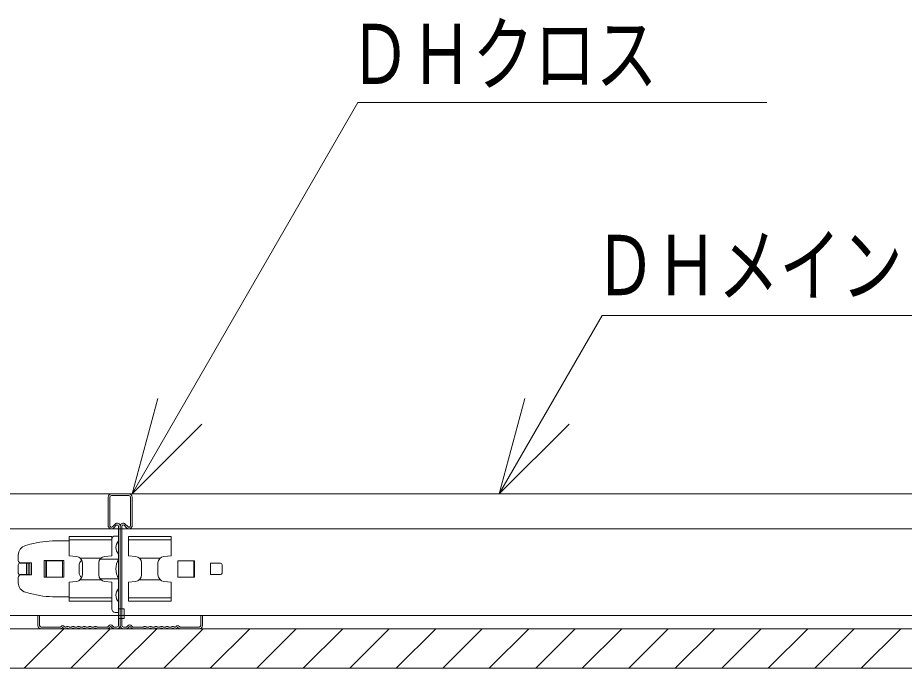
# Model space of a CAD drawing. Units: millimetres, scale not verified. Extents: x -205 to 205, y -142 to 142.
# Drawn here: x -17.64 to 9.32, y 40.93 to 60.7 of the extents above; entities that cross this region are included whole.
import ezdxf
from ezdxf.enums import TextEntityAlignment as Align

# ---------------------------------------------------------------- set-up
doc = ezdxf.new("R2010")
doc.units = ezdxf.units.MM
doc.header["$LTSCALE"] = 0.25
for name, color, linetype, lineweight in [('1-1_1-0 断面', 7, 'Continuous', 18), ('1-3_1-2 文字', 7, 'Continuous', 18), ('1-4_1-3 ＤＨクロス', 7, 'Continuous', 18)]:
    doc.layers.add(name, color=color, linetype=linetype, lineweight=lineweight)
doc.styles.add('ＭＳ ゴシック', font='')
doc.styles.get('ＭＳ ゴシック').set_extended_font_data('MS Gothic')

msp = doc.modelspace()

# ---------------------------------------------------------------- linework, layer by layer
at = {"layer": '1-1_1-0 断面'}
for p, q in [((-42.822, 46.2286), (63.176, 46.2286)), ((-42.822, 45.1686), (63.176, 45.1686)), ((-16.4806, 44.7986), (-16.072, 44.7986)), ((-16.072, 44.3486), (-16.072, 44.9317)), ((-14.772, 44.9317), (-16.072, 44.9317)), ((-14.772, 44.8286), (-16.072, 44.8286)), ((-14.772, 44.3486), (-14.772, 44.9317)), ((-14.672, 44.9486), (-14.572, 44.9486)), ((-14.272, 44.9317), (-14.272, 44.3486)), ((-14.272, 44.9317), (-12.972, 44.9317)), ((-14.272, 44.8286), (-12.972, 44.8286)), ((-17.3997, 44.6582), (-17.2571, 44.6964)), ((-17.622, 44.3684), (-17.622, 44.2086)), ((-16.072, 44.3486), (-15.8546, 44.3296)), ((-15.109, 44.2761), (-15.735, 44.2761)), ((-15.1333, 44.2486), (-14.572, 44.2486)), ((-14.772, 44.3486), (-14.9894, 44.3296)), ((-14.272, 44.3486), (-14.0546, 44.3296)), ((-13.935, 44.2761), (-13.309, 44.2761)), ((-17.622, 44.0736), (-17.622, 43.8236)), ((-17.572, 44.1236), (-17.272, 44.1236)), ((-17.542, 44.1286), (-17.222, 44.1286)), ((-17.372, 44.1236), (-17.372, 43.7736)), ((-17.322, 44.1236), (-17.322, 43.7736)), ((-17.272, 44.1236), (-17.272, 43.7736)), ((-17.222, 44.1286), (-17.222, 43.7686)), ((-16.832, 44.2036), (-16.782, 44.2036)), ((-16.832, 43.6936), (-16.832, 44.2036)), ((-16.7822, 44.1986), (-16.7822, 43.6986)), ((-16.272, 44.1986), (-16.7822, 44.1986)), ((-16.782, 44.2036), (-16.782, 43.6936)), ((-16.232, 44.2036), (-16.782, 44.2036)), ((-16.7601, 44.1986), (-16.7601, 43.6986)), ((-16.272, 43.6986), (-16.272, 44.1986)), ((-16.232, 43.6936), (-16.232, 44.2036)), ((-15.772, 44.0486), (-15.772, 43.8486)), ((-15.672, 44.1304), (-15.672, 43.7669)), ((-15.172, 44.1304), (-15.172, 43.7669)), ((-13.872, 44.1304), (-13.872, 43.7669)), ((-13.372, 44.1304), (-13.372, 43.7669)), ((-12.772, 43.6986), (-12.772, 44.1986)), ((-12.772, 44.1986), (-12.2618, 44.1986)), ((-12.2839, 44.1986), (-12.2839, 43.6986)), ((-12.272, 44.1986), (-12.272, 43.6986)), ((-12.2618, 44.1986), (-12.2618, 43.6986)), ((-11.472, 44.1236), (-11.772, 44.1236)), ((-11.772, 44.1236), (-11.772, 43.7736)), ((-11.422, 44.0736), (-11.422, 43.8236)), ((-17.622, 43.5288), (-17.622, 43.6886)), ((-17.572, 43.7736), (-17.272, 43.7736)), ((-17.542, 43.7686), (-17.222, 43.7686)), ((-16.782, 43.6936), (-16.832, 43.6936)), ((-16.7822, 43.6986), (-16.272, 43.6986)), ((-16.782, 43.6936), (-16.232, 43.6936)), ((-12.2618, 43.6986), (-12.772, 43.6986)), ((-11.472, 43.7736), (-11.772, 43.7736)), ((-16.072, 43.5486), (-15.8546, 43.5676)), ((-16.072, 43.5486), (-16.072, 42.9656)), ((-15.109, 43.6212), (-15.735, 43.6212)), ((-15.1333, 43.6486), (-14.572, 43.6486)), ((-14.772, 43.5486), (-14.9894, 43.5676)), ((-14.772, 43.5486), (-14.772, 42.9656)), ((-14.272, 43.5486), (-14.0546, 43.5676)), ((-14.272, 43.5486), (-14.272, 42.9656)), ((-13.935, 43.6212), (-13.309, 43.6212)), ((-17.3997, 43.239), (-17.2571, 43.2008)), ((-16.4806, 43.0986), (-16.072, 43.0986)), ((-14.772, 43.0686), (-16.072, 43.0686)), ((-14.772, 42.9656), (-16.072, 42.9656)), ((-14.772, 43.0986), (-14.772, 42.7286)), ((-14.272, 43.0686), (-12.972, 43.0686)), ((-14.272, 42.9656), (-12.972, 42.9656)), ((-14.672, 42.6286), (-14.572, 42.6286)), ((-14.572, 42.7386), (-14.402, 42.7386)), ((-51.638, 42.5286), (75.428, 42.5286)), ((-51.638, 42.1286), (75.478, 42.1286)), ((-17.439, 40.9286), (-16.239, 42.1286)), ((-16.0248, 40.9286), (-14.8248, 42.1286)), ((-14.6106, 40.9286), (-13.4106, 42.1286)), ((-13.1964, 40.9286), (-11.9964, 42.1286)), ((-11.7822, 40.9286), (-10.5822, 42.1286)), ((-10.368, 40.9286), (-9.168, 42.1286)), ((-8.9538, 40.9286), (-7.7538, 42.1286)), ((-7.5395, 40.9286), (-6.3395, 42.1286)), ((-6.1253, 40.9286), (-4.9253, 42.1286)), ((-4.7111, 40.9286), (-3.5111, 42.1286)), ((-3.2969, 40.9286), (-2.0969, 42.1286)), ((-1.8827, 40.9286), (-0.6827, 42.1286)), ((-0.4685, 40.9286), (0.7315, 42.1286)), ((0.9457, 40.9286), (2.1457, 42.1286)), ((2.3599, 40.9286), (3.5599, 42.1286)), ((3.7742, 40.9286), (4.9742, 42.1286)), ((5.1884, 40.9286), (6.3884, 42.1286)), ((6.6026, 40.9286), (7.8026, 42.1286)), ((8.0168, 40.9286), (9.2168, 42.1286)), ((-51.638, 40.9286), (200.6873, 40.9286))]:
    msp.add_line(p, q, dxfattribs=at)
for points in [[(-12.972, 44.9317), (-12.972, 44.3486), (-13.1894, 44.3296)], [(-12.972, 42.9656), (-12.972, 43.5486), (-13.1894, 43.5676)], [(-14.572, 42.4386), (-14.402, 42.4386), (-14.402, 42.7386)]]:
    msp.add_lwpolyline(points, dxfattribs=at)
for centre, radius, start, end in [((-16.4806, 41.7986), 3, 90, 105), ((-14.672, 44.8486), 0.1, 90, 180), ((-14.362, 44.5986), 0.29, 136.39718, 223.60282), ((-17.322, 44.3684), 0.3, 105, 180), ((-15.872, 44.1304), 0.2, 0, 85), ((-14.972, 44.1304), 0.2, 95, 180), ((-14.0495, 43.9486), 0.6025, 150.13717, 209.86283), ((-14.072, 44.1304), 0.2, 0, 85), ((-13.172, 44.1304), 0.2, 95, 180), ((-17.542, 44.2086), 0.08, 180, 270), ((-17.572, 44.0736), 0.05, 90, 180), ((-15.572, 44.0486), 0.2, 125.77673, 180), ((-11.472, 44.0736), 0.05, 0, 90), ((-17.572, 43.8236), 0.05, 180, 270), ((-17.542, 43.6886), 0.08, 90, 180), ((-15.872, 43.7669), 0.2, 275, 0), ((-15.572, 43.8486), 0.2, 180, 234.22327), ((-14.972, 43.7669), 0.2, 180, 265), ((-14.072, 43.7669), 0.2, 275, 0), ((-13.172, 43.7669), 0.2, 180, 265), ((-11.472, 43.8236), 0.05, 270, 0), ((-17.322, 43.5288), 0.3, 180, 255), ((-16.4806, 46.0986), 3, 255, 270), ((-14.362, 43.1486), 0.29, 136.39718, 223.60282), ((-14.672, 42.7286), 0.1, 180, 270)]:
    msp.add_arc(centre, radius, start, end, dxfattribs=at)
at = {"layer": '1-3_1-2 文字'}
for p, q in [((-7.2903, 58.1222), (-14.157, 46.2286)), ((-7.2903, 58.1222), (5.1431, 58.1222)), ((0.1395, 51.6553), (12.5728, 51.6553)), ((-14.157, 46.2286), (-13.3806, 49.1264)), ((-2.9936, 46.2286), (-2.2172, 49.1264)), ((-14.157, 46.2286), (-12.0357, 48.3499))]:
    msp.add_line(p, q, dxfattribs=at)
msp.add_lwpolyline([(0.1395, 51.6553), (-2.9936, 46.2286), (-0.8723, 48.3499)], dxfattribs=at)
at = {"layer": '1-4_1-3 ＤＨクロス'}
for p, q in [((-14.887, 46.1286), (-14.887, 45.2686)), ((-14.837, 45.2686), (-14.837, 46.1286)), ((-14.787, 46.2286), (-14.257, 46.2286)), ((-14.787, 46.1786), (-14.257, 46.1786)), ((-14.207, 45.2686), (-14.207, 46.1286)), ((-14.157, 46.1286), (-14.157, 45.2686)), ((-14.7499, 45.2351), (-14.6756, 45.3093)), ((-14.2941, 45.2351), (-14.3684, 45.3093)), ((-14.7163, 45.1979), (-14.6403, 45.2739)), ((-14.572, 45.2457), (-14.572, 42.2286)), ((-14.522, 45.2457), (-14.522, 42.2286)), ((-14.522, 45.1424), (-14.522, 42.2286)), ((-14.472, 45.2457), (-14.472, 42.2286)), ((-14.3277, 45.1979), (-14.4037, 45.2739)), ((-17.022, 42.5286), (-16.972, 42.5286)), ((-17.022, 42.2286), (-17.022, 42.5286)), ((-16.972, 42.5286), (-16.972, 42.2286)), ((-12.022, 42.5286), (-12.072, 42.5286)), ((-12.072, 42.5286), (-12.072, 42.2286)), ((-12.022, 42.2286), (-12.022, 42.5286)), ((-16.922, 42.1786), (-16.3493, 42.1786)), ((-16.922, 42.1286), (-16.3493, 42.1286)), ((-16.3215, 42.1981), (-16.3351, 42.1845)), ((-16.2861, 42.1628), (-16.2998, 42.1492)), ((-16.2579, 42.1628), (-16.2442, 42.1492)), ((-16.2089, 42.1845), (-16.2225, 42.1981)), ((-16.1786, 42.1786), (-16.1947, 42.1786)), ((-16.1786, 42.1286), (-16.1947, 42.1286)), ((-16.0654, 42.1786), (-16.0086, 42.1786)), ((-16.0654, 42.1286), (-16.0086, 42.1286)), ((-15.8954, 42.1786), (-15.8386, 42.1786)), ((-15.8386, 42.1286), (-15.8954, 42.1286)), ((-15.7254, 42.1786), (-15.6686, 42.1786)), ((-15.6686, 42.1286), (-15.7254, 42.1286)), ((-15.5554, 42.1786), (-15.4986, 42.1786)), ((-15.5554, 42.1286), (-15.4986, 42.1286)), ((-15.3854, 42.1786), (-15.3286, 42.1786)), ((-15.3286, 42.1286), (-15.3854, 42.1286)), ((-14.9272, 42.1786), (-15.2154, 42.1786)), ((-15.2154, 42.1286), (-14.9285, 42.1286)), ((-14.8965, 42.1929), (-14.881, 42.2115)), ((-14.8426, 42.1794), (-14.8582, 42.1608)), ((-14.7814, 42.1794), (-14.7658, 42.1608)), ((-14.7275, 42.1929), (-14.7431, 42.2115)), ((-14.622, 42.1786), (-14.6968, 42.1786)), ((-14.6968, 42.1286), (-14.622, 42.1286)), ((-14.422, 42.1786), (-14.3472, 42.1786)), ((-14.3472, 42.1286), (-14.422, 42.1286)), ((-14.3165, 42.1929), (-14.301, 42.2115)), ((-14.2626, 42.1794), (-14.2782, 42.1608)), ((-14.2014, 42.1794), (-14.1858, 42.1608)), ((-14.1475, 42.1929), (-14.1631, 42.2115)), ((-14.1168, 42.1786), (-13.8286, 42.1786)), ((-13.8286, 42.1286), (-14.1155, 42.1286)), ((-13.6586, 42.1786), (-13.7154, 42.1786)), ((-13.7154, 42.1286), (-13.6586, 42.1286)), ((-13.4886, 42.1786), (-13.5454, 42.1786)), ((-13.5454, 42.1286), (-13.4886, 42.1286)), ((-13.3186, 42.1786), (-13.3754, 42.1786)), ((-13.3754, 42.1286), (-13.3186, 42.1286)), ((-13.1486, 42.1786), (-13.2054, 42.1786)), ((-13.2054, 42.1286), (-13.1486, 42.1286)), ((-12.9786, 42.1786), (-13.0354, 42.1786)), ((-13.0354, 42.1286), (-12.9786, 42.1286)), ((-12.8654, 42.1786), (-12.8493, 42.1786)), ((-12.8654, 42.1286), (-12.8493, 42.1286)), ((-12.8351, 42.1845), (-12.8215, 42.1981)), ((-12.7861, 42.1628), (-12.7998, 42.1492)), ((-12.7579, 42.1628), (-12.7442, 42.1492)), ((-12.7225, 42.1981), (-12.7089, 42.1845)), ((-12.122, 42.1786), (-12.6947, 42.1786)), ((-12.122, 42.1286), (-12.6947, 42.1286))]:
    msp.add_line(p, q, dxfattribs=at)
for centre, radius, start, end in [((-14.787, 46.1286), 0.1, 90, 180), ((-14.787, 46.1286), 0.05, 90, 180), ((-14.257, 46.1286), 0.1, 0, 90), ((-14.257, 46.1286), 0.05, 0, 90), ((-14.612, 45.2457), 0.09, 0, 135), ((-14.432, 45.2457), 0.09, 45, 180), ((-14.787, 45.2686), 0.1, 180, 315), ((-14.787, 45.2686), 0.05, 180, 317.84797), ((-14.612, 45.2457), 0.04, 0, 135), ((-14.432, 45.2457), 0.04, 45, 180), ((-14.257, 45.2686), 0.1, 225, 0), ((-14.257, 45.2686), 0.05, 222.15203, 0), ((-16.922, 42.2286), 0.1, 180, 270), ((-16.922, 42.2286), 0.05, 180, 270), ((-16.3493, 42.1986), 0.02, 270, 315), ((-16.3493, 42.1986), 0.07, 270, 315), ((-16.272, 42.1486), 0.07, 45, 135), ((-16.272, 42.1486), 0.02, 45, 135), ((-16.1947, 42.1986), 0.07, 225, 270), ((-16.1947, 42.1986), 0.02, 225, 270), ((-16.1786, 42.1986), 0.02, 270, 308.94244), ((-16.1786, 42.1986), 0.07, 270, 308.94244), ((-16.122, 42.1286), 0.07, 51.05756, 128.94244), ((-16.122, 42.1286), 0.02, 53.1301, 128.94244), ((-16.0654, 42.1986), 0.07, 231.05756, 270), ((-16.0654, 42.1986), 0.02, 231.05756, 270), ((-16.0086, 42.1986), 0.02, 270, 308.94244), ((-16.0086, 42.1986), 0.07, 270, 308.94244), ((-15.952, 42.1286), 0.07, 51.05756, 128.94244), ((-15.952, 42.1286), 0.02, 51.05756, 126.8699), ((-15.8954, 42.1986), 0.07, 231.05756, 270), ((-15.8954, 42.1986), 0.02, 231.05756, 270), ((-15.8386, 42.1986), 0.02, 270, 308.94244), ((-15.8386, 42.1986), 0.07, 270, 308.94244), ((-15.782, 42.1286), 0.07, 51.05756, 128.94244), ((-15.782, 42.1286), 0.02, 51.05756, 126.8699), ((-15.7254, 42.1986), 0.07, 231.05756, 270), ((-15.7254, 42.1986), 0.02, 231.05756, 270), ((-15.6686, 42.1986), 0.02, 270, 308.94244), ((-15.6686, 42.1986), 0.07, 270, 308.94244), ((-15.612, 42.1286), 0.07, 51.05756, 128.94244), ((-15.612, 42.1286), 0.02, 51.05756, 126.8699), ((-15.5554, 42.1986), 0.07, 231.05756, 270), ((-15.5554, 42.1986), 0.02, 231.05756, 270), ((-15.4986, 42.1986), 0.02, 270, 308.94244), ((-15.4986, 42.1986), 0.07, 270, 308.94244), ((-15.442, 42.1286), 0.07, 51.05756, 128.94244), ((-15.442, 42.1286), 0.02, 51.05756, 126.8699), ((-15.3854, 42.1986), 0.07, 231.05756, 270), ((-15.3854, 42.1986), 0.02, 231.05756, 270), ((-15.3286, 42.1986), 0.02, 270, 308.94244), ((-15.3286, 42.1986), 0.07, 270, 308.94244), ((-15.272, 42.1286), 0.07, 51.05756, 128.94244), ((-15.272, 42.1286), 0.02, 51.05756, 126.8699), ((-15.2154, 42.1986), 0.07, 231.05756, 270), ((-15.2154, 42.1986), 0.02, 231.05756, 270), ((-14.9272, 42.2186), 0.04, 270, 320), ((-14.9272, 42.2186), 0.09, 270, 320), ((-14.812, 42.1536), 0.09, 40, 140), ((-14.812, 42.1536), 0.04, 40, 140), ((-14.6968, 42.2186), 0.09, 220, 270), ((-14.6968, 42.2186), 0.04, 220, 270), ((-14.622, 42.2286), 0.1, 270, 0), ((-14.622, 42.2286), 0.05, 270, 0), ((-14.422, 42.2286), 0.1, 180, 270), ((-14.422, 42.2286), 0.05, 180, 270), ((-14.3472, 42.2186), 0.04, 270, 320), ((-14.3472, 42.2186), 0.09, 270, 320), ((-14.232, 42.1536), 0.09, 40, 140), ((-14.232, 42.1536), 0.04, 40, 140), ((-14.1168, 42.2186), 0.09, 220, 270), ((-14.1168, 42.2186), 0.04, 220, 270), ((-13.8286, 42.1986), 0.02, 270, 308.94244), ((-13.8286, 42.1986), 0.07, 270, 308.94244), ((-13.772, 42.1286), 0.07, 51.05756, 128.94244), ((-13.772, 42.1286), 0.02, 53.1301, 128.94244), ((-13.7154, 42.1986), 0.07, 231.05756, 270), ((-13.7154, 42.1986), 0.02, 231.05756, 270), ((-13.6586, 42.1986), 0.02, 270, 308.94244), ((-13.6586, 42.1986), 0.07, 270, 308.94244), ((-13.602, 42.1286), 0.07, 51.05756, 128.94244), ((-13.602, 42.1286), 0.02, 53.1301, 128.94244), ((-13.5454, 42.1986), 0.07, 231.05756, 270), ((-13.5454, 42.1986), 0.02, 231.05756, 270), ((-13.4886, 42.1986), 0.02, 270, 308.94244), ((-13.4886, 42.1986), 0.07, 270, 308.94244), ((-13.432, 42.1286), 0.07, 51.05756, 128.94244), ((-13.432, 42.1286), 0.02, 53.1301, 128.94244), ((-13.3754, 42.1986), 0.07, 231.05756, 270), ((-13.3754, 42.1986), 0.02, 231.05756, 270), ((-13.3186, 42.1986), 0.02, 270, 308.94244), ((-13.3186, 42.1986), 0.07, 270, 308.94244), ((-13.262, 42.1286), 0.07, 51.05756, 128.94244), ((-13.262, 42.1286), 0.02, 53.1301, 128.94244), ((-13.2054, 42.1986), 0.07, 231.05756, 270), ((-13.2054, 42.1986), 0.02, 231.05756, 270), ((-13.1486, 42.1986), 0.02, 270, 308.94244), ((-13.1486, 42.1986), 0.07, 270, 308.94244), ((-13.092, 42.1286), 0.07, 51.05756, 128.94244), ((-13.092, 42.1286), 0.02, 53.1301, 128.94244), ((-13.0354, 42.1986), 0.07, 231.05756, 270), ((-13.0354, 42.1986), 0.02, 231.05756, 270), ((-12.9786, 42.1986), 0.02, 270, 308.94244), ((-12.9786, 42.1986), 0.07, 270, 308.94244), ((-12.922, 42.1286), 0.07, 51.05756, 128.94244), ((-12.922, 42.1286), 0.02, 51.05756, 126.8699), ((-12.8654, 42.1986), 0.07, 231.05756, 270), ((-12.8654, 42.1986), 0.02, 231.05756, 270), ((-12.8493, 42.1986), 0.02, 270, 315), ((-12.8493, 42.1986), 0.07, 270, 315), ((-12.772, 42.1486), 0.07, 45, 135), ((-12.772, 42.1486), 0.02, 45, 135), ((-12.6947, 42.1986), 0.07, 225, 270), ((-12.6947, 42.1986), 0.02, 225, 270), ((-12.122, 42.2286), 0.1, 270, 0), ((-12.122, 42.2286), 0.05, 270, 0)]:
    msp.add_arc(centre, radius, start, end, dxfattribs=at)

# ---------------------------------------------------------------- texts
at = {"layer": '1-3_1-2 文字', "style": 'ＭＳ ゴシック', "width": 0.75}
for s, p in [('ＤＨクロス', (-7.5591, 58.135)), ('ＤＨメイン', (-0.1004, 51.7171))]:
    msp.add_text(s, height=1.833, dxfattribs=at).set_placement(p, align=Align.BOTTOM_LEFT)

doc.saveas('drawing.dxf')
